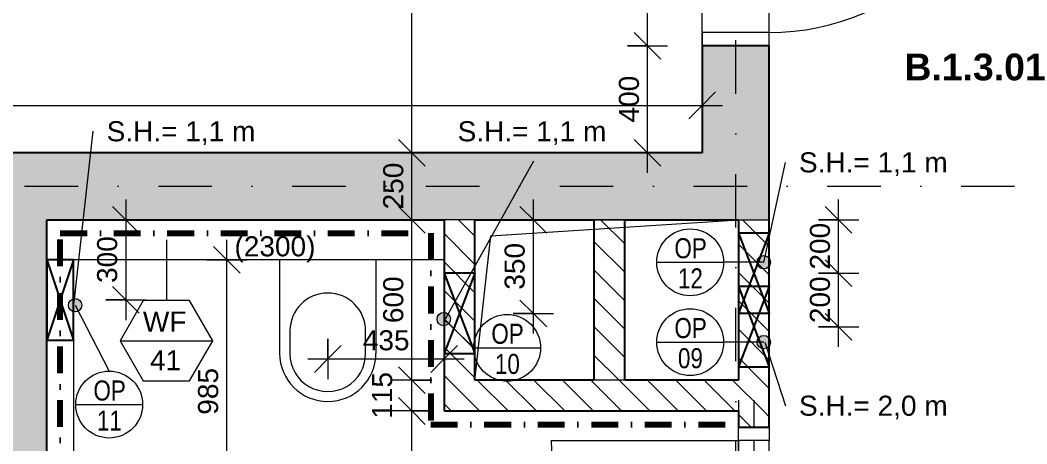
# Model space of a CAD drawing. Header units: millimetres. Extents: x -8633 to 38101, y -2985 to 57546.
# Drawn here: x 12596 to 16359, y 49840 to 51424 of the extents above; entities that cross this region are included whole.
import ezdxf

# ---------------------------------------------------------------- set-up
doc = ezdxf.new("R2010")
doc.units = ezdxf.units.MM
for name, pattern in [('HA_Dash_3mm-S1mm', [150, 100, -50]), ('HA_DashDot_10mm-S3mm', [500, 200, -150, 0, -150]), ('HA_DashDot_2_2mm-S0_6mm', [110, 50, -30, 0, -30]), ('HA_DashDot_4mm-S1mm', [200, 100, -50, 0, -50])]:
    doc.linetypes.add(name, pattern=pattern)
for name, color, linetype, lineweight in [('A-____-____-DIMS', 9, 'Continuous', 5), ('A-____-____-DIMS-50', 9, 'Continuous', 5), ('A-AREA-____-IDEN', 9, 'Continuous', 9), ('A-DETL-____-OTLN', 9, 'Continuous', 25), ('A-DETL-GENF-OTLN', 9, 'Continuous', 9), ('A-DOOR-____-MCUT', 9, 'HA_DashDot_2_2mm-S0_6mm', 9), ('A-DOOR-____-OTLN', 9, 'Continuous', 9), ('A-DOOR-FRAM-MCUT', 9, 'Continuous', 9), ('A-FLOR-____-OTLN', 9, 'Continuous', 9), ('A-GENM-____-HDLN', 9, 'HA_Dash_3mm-S1mm', 9), ('A-GENM-____-IDEN', 9, 'Continuous', 9), ('A-GENM-____-OTLN', 9, 'Continuous', 9), ('A-WALL-____-IDEN', 9, 'Continuous', 9), ('A-WALL-____-MCUT', 9, 'Continuous', 25), ('A-WALL-____-PATT', 9, 'Continuous', 25), ('G-____-____-TEXT', 9, 'Continuous', 5), ('I-WALL-____-MCUT', 9, 'Continuous', 25), ('I-WALL-____-OTLN', 9, 'Continuous', 9), ('P-SANR-FIXT-OTLN', 9, 'Continuous', 9), ('S-GRID-____-OTLN', 9, 'Continuous', 5)]:
    doc.layers.add(name, color=color, linetype=linetype, lineweight=lineweight)
doc.styles.add('Arial_1', font='arial.ttf', dxfattribs={"height": 75})
doc.styles.add('Arial_2', font='arial.ttf', dxfattribs={"width": 0.8, "height": 75})
doc.styles.add('Arial_B', font='arialbd.ttf', dxfattribs={"height": 100})
doc.dimstyles.new('Inner_Dimensions', dxfattribs={"dimscale": 304.8, "dimtxt": 76.519455, "dimasz": 0.328084, "dimexe": 0.246063, "dimexo": 0.0625, "dimgap": 0.032808, "dimtad": 1, "dimdec": 0, "dimzin": 0, "dimdsep": 46, "dimtxsty": 'Arial_1', "dimblk1": 'OBLIQUE', "dimblk2": 'OBLIQUE', "dimsah": 1, "dimcen": 0.09, "dimdle": 0.246063, "dimazin": 0, "dimtfac": 1, "dimtdec": 4, "dimtix": 1, "dimtmove": 0, "dimatfit": 3, "dimfxl": 0.246063, "dimfxlon": 1, "dimtvp": 1, "dimtolj": 1, "dimtzin": 0, "dimlwd": 9, "dimlwe": 9, "dimarcsym": 2})
doc.dimstyles.new('Inner_Dimensions_1', dxfattribs={"dimscale": 304.8, "dimtxt": 76.519455, "dimasz": 0.328084, "dimexe": 0.246063, "dimexo": 0.0625, "dimgap": 0.032808, "dimtad": 1, "dimdec": 0, "dimzin": 0, "dimdsep": 46, "dimtxsty": 'Arial_1', "dimblk1": 'OBLIQUE', "dimblk2": 'OBLIQUE', "dimsah": 1, "dimcen": 0.09, "dimdle": 0.246063, "dimazin": 0, "dimtfac": 1, "dimtdec": 4, "dimtix": 1, "dimtmove": 2, "dimatfit": 3, "dimfxl": 0.246063, "dimfxlon": 1, "dimtvp": 1, "dimtolj": 1, "dimtzin": 0, "dimlwd": 9, "dimlwe": 9, "dimarcsym": 2})
pattern_1 = [(135, (0, 0), (-53.03301, -53.03301), [])]

# ---------------------------------------------------------------- blocks, each defined once
blk = doc.blocks.new('HA_DR_Single_Swing_Solid - In_BJ_900x2100_Vstupni-2124274-DPS_1NP - B')
at = {"layer": 'A-DOOR-____-MCUT'}
for p, q in [((-450, 125), (450, 125)), ((-450, -125), (450, -125))]:
    blk.add_line(p, q, dxfattribs=at)
at = {"layer": 'A-DOOR-____-OTLN'}
for p, q in [((-500, 125), (500, 125)), ((-500, -125), (500, -125))]:
    blk.add_line(p, q, dxfattribs=at)
at = {"layer": 'A-DOOR-____-OTLN', "lineweight": 5}
blk.add_line((450, -1025), (450, -125), dxfattribs=at)
blk.add_arc((450, -125), 900, 180, 270, dxfattribs=at)
at = {"layer": 'A-DOOR-FRAM-MCUT'}
for p, q in [((-450, 125), (-500, 125)), ((-450, -125), (-450, 125)), ((500, 125), (450, 125)), ((450, 125), (450, -125)), ((-500, -125), (-450, -125)), ((450, -125), (500, -125))]:
    blk.add_line(p, q, dxfattribs=at)
blk = doc.blocks.new('HA_DR_Single_Swing_Solid - In_BJ_700x2100-2124340-DPS_1NP - B')
at = {"layer": 'A-DOOR-____-MCUT'}
for p, q in [((-350, 57.5), (350, 57.5)), ((-350, -57.5), (350, -57.5))]:
    blk.add_line(p, q, dxfattribs=at)
at = {"layer": 'A-DOOR-____-OTLN', "lineweight": 5}
blk.add_line((350, 757.5), (350, 57.5), dxfattribs=at)
blk.add_arc((350, 57.5), 700, 90, 180, dxfattribs=at)
at = {"layer": 'A-DOOR-FRAM-MCUT'}
for p, q in [((-400, 57.5), (-350, 57.5)), ((-350, 57.5), (-350, -57.5)), ((350, 57.5), (400, 57.5)), ((350, -57.5), (350, 57.5)), ((-350, -57.5), (-400, -57.5)), ((400, -57.5), (350, -57.5))]:
    blk.add_line(p, q, dxfattribs=at)
blk = doc.blocks.new('HA_GM_Shaft_Rectangle - Default-2138656-DPS_1NP - B')
at = {"layer": 'A-DETL-GENF-OTLN'}
for p, q in [((60, -60), (985, 0)), ((0, -600), (60, -60))]:
    blk.add_line(p, q, dxfattribs=at)
at = {"layer": 'A-GENM-____-OTLN'}
for p, q in [((0, -600), (0, 0)), ((0, 0), (985, 0)), ((985, 0), (985, -600)), ((985, -600), (0, -600))]:
    blk.add_line(p, q, dxfattribs=at)
blk = doc.blocks.new('ABMV_Toilet_WallHung - Default-1991236-DPS_1NP - B')
at = {"layer": 'P-SANR-FIXT-OTLN'}
for p, q in [((-55, 75), (-55, 424.6)), ((-16.3, 426.2), (-16.3, 340.3)), ((266.3, 340.3), (266.3, 426.2)), ((305, 75), (305, 424.6))]:
    blk.add_line(p, q, dxfattribs=at)
for centre, radius, start, end in [((125, 424.6), 180, 0, 180), ((125, 426.2), 141.3, 360, 180), ((125, 340.3), 141.3, 180, 360)]:
    blk.add_arc(centre, radius, start, end, dxfattribs=at)
blk = doc.blocks.new('HA_GM_Tiling_LineBased - Generic Tiles-2050454-DPS_1NP - B')
at = {"layer": 'A-GENM-____-OTLN', "linetype": 'HA_DashDot_4mm-S1mm', "lineweight": 80}
blk.add_line((50, -50), (2375, -50), dxfattribs=at)
blk = doc.blocks.new('HA_GM_Tiling_LineBased - Generic Tiles-2050455-DPS_1NP - B')
at = {"layer": 'A-GENM-____-OTLN', "linetype": 'HA_DashDot_4mm-S1mm', "lineweight": 80}
blk.add_line((50, -50), (1435, -50), dxfattribs=at)
blk = doc.blocks.new('HA_GM_Tiling_LineBased - Generic Tiles-2050439-DPS_1NP - B')
at = {"layer": 'A-GENM-____-OTLN', "linetype": 'HA_DashDot_4mm-S1mm', "lineweight": 80}
blk.add_line((50, -50), (765, -50), dxfattribs=at)
blk = doc.blocks.new('HA_GM_Tiling_LineBased - Generic Tiles-2050438-DPS_1NP - B')
at = {"layer": 'A-GENM-____-OTLN', "linetype": 'HA_DashDot_4mm-S1mm', "lineweight": 80}
blk.add_line((-50, -50), (1050, -50), dxfattribs=at)
blk = doc.blocks.new('TB_Porotherm KP11_5_1000mm - TB_Porotherm KP11_5_1000mm-1925202-DPS_1NP - B')
at = {"layer": 'A-GENM-____-HDLN'}
for p, q in [((500, 57.5), (-500, 57.5)), ((-500, 0), (500, 0)), ((-500, -57.5), (500, -57.5))]:
    blk.add_line(p, q, dxfattribs=at)
blk = doc.blocks.new('DIMBLOCK149-DPS_1NP - B')
at = {"layer": 'A-____-____-DIMS-50', "lineweight": 9}
for p, q in [((6495.7, 51180.2), (6495.7, 51030.2)), ((6495.7, 51105.2), (6495.7, 51180.2)), ((6495.7, 51105.2), (6545.7, 51155.2)), ((15145.7, 51180.2), (15145.7, 51030.2)), ((15145.7, 51105.2), (15145.7, 51180.2)), ((15145.7, 51105.2), (15195.7, 51155.2)), ((6495.7, 51105.2), (6445.7, 51055.2)), ((6495.7, 51105.2), (15220.7, 51105.2)), ((15145.7, 51105.2), (15095.7, 51055.2))]:
    blk.add_line(p, q, dxfattribs=at)
at = {"layer": 'A-____-____-DIMS-50', "color": 0, "lineweight": 9, "insert": (10705.3, 51212.5), "char_height": 75, "width": 276.883, "attachment_point": 1, "line_spacing_factor": 0.941778, "style": 'Arial_1'}
blk.add_mtext('8650', dxfattribs=at)
blk = doc.blocks.new('_Oblique')
at = {"color": 0, "linetype": 'ByBlock', "lineweight": -2}
blk.add_line((-0.5, -0.5), (0.5, 0.5), dxfattribs=at)
blk = doc.blocks.new('DIMBLOCK150-DPS_1NP - B')
at = {"layer": 'A-____-____-DIMS-50', "lineweight": 9}
for p, q in [((14941.2, 51327.7), (14891.2, 51377.7)), ((14866.2, 51327.7), (15016.2, 51327.7)), ((14941.2, 51327.7), (14866.2, 51327.7)), ((14941.2, 50852.7), (14941.2, 51327.7)), ((14941.2, 51327.7), (14991.2, 51277.7)), ((14941.2, 50927.7), (14891.2, 50977.7)), ((14866.2, 50927.7), (15016.2, 50927.7)), ((14941.2, 50927.7), (14866.2, 50927.7)), ((14941.2, 50927.7), (14991.2, 50877.7))]:
    blk.add_line(p, q, dxfattribs=at)
at = {"layer": 'A-____-____-DIMS-50', "color": 0, "lineweight": 9, "insert": (14833.9, 51041.2), "char_height": 75, "width": 207.662, "attachment_point": 1, "rotation": 90, "line_spacing_factor": 0.941778, "style": 'Arial_1'}
blk.add_mtext('400', dxfattribs=at)
blk = doc.blocks.new('DIMBLOCK151-DPS_1NP - B')
at = {"layer": 'A-____-____-DIMS-50', "lineweight": 9}
for p, q in [((14941.2, 52327.7), (14891.2, 52377.7)), ((14866.2, 52327.7), (15016.2, 52327.7)), ((14941.2, 52327.7), (14866.2, 52327.7)), ((14941.2, 51327.7), (14941.2, 52327.7)), ((14941.2, 52327.7), (14991.2, 52277.7)), ((14941.2, 51327.7), (14891.2, 51377.7)), ((14866.2, 51327.7), (15016.2, 51327.7)), ((14941.2, 51327.7), (14866.2, 51327.7)), ((14941.2, 51327.7), (14991.2, 51277.7))]:
    blk.add_line(p, q, dxfattribs=at)
at = {"layer": 'A-____-____-DIMS-50', "color": 0, "lineweight": 9, "insert": (14833.9, 51572.6), "char_height": 75, "width": 276.883, "attachment_point": 1, "rotation": 90, "line_spacing_factor": 0.941778, "style": 'Arial_1'}
blk.add_mtext('1000', dxfattribs=at)
blk = doc.blocks.new('DIMBLOCK169-DPS_1NP - B')
at = {"layer": 'A-____-____-DIMS-50', "lineweight": 9}
for p, q in [((14060.2, 49962.7), (14010.2, 50012.7)), ((14135.2, 49962.7), (13985.2, 49962.7)), ((14060.2, 48252.7), (14060.2, 49962.7)), ((14060.2, 49962.7), (14110.2, 49912.7)), ((14060.2, 49962.7), (14135.2, 49962.7)), ((14060.2, 48252.7), (14010.2, 48302.7)), ((13985.2, 48252.7), (14135.2, 48252.7)), ((14060.2, 48252.7), (13985.2, 48252.7)), ((14060.2, 48252.7), (14110.2, 48202.7))]:
    blk.add_line(p, q, dxfattribs=at)
at = {"layer": 'A-____-____-DIMS-50', "color": 0, "lineweight": 9, "insert": (13952.9, 49199), "char_height": 75, "width": 276.883, "attachment_point": 1, "rotation": 90, "line_spacing_factor": 0.941778, "style": 'Arial_1'}
blk.add_mtext('1710', dxfattribs=at)
blk = doc.blocks.new('DIMBLOCK170-DPS_1NP - B')
at = {"layer": 'A-____-____-DIMS-50', "lineweight": 9}
for p, q in [((14060.2, 50077.4), (14010.2, 50127.4)), ((14135.2, 50077.4), (13985.2, 50077.4)), ((14060.2, 49962.7), (14060.2, 50077.4)), ((14060.2, 50077.4), (14110.2, 50027.4)), ((14060.2, 50077.4), (14135.2, 50077.4)), ((14060.2, 49962.7), (14010.2, 50012.7)), ((14135.2, 49962.7), (13985.2, 49962.7)), ((14060.2, 49962.7), (14110.2, 49912.7)), ((14060.2, 49962.7), (14135.2, 49962.7))]:
    blk.add_line(p, q, dxfattribs=at)
at = {"layer": 'A-____-____-DIMS-50', "color": 0, "lineweight": 9, "insert": (13911.4, 49933.5), "char_height": 75, "width": 207.662, "attachment_point": 1, "rotation": 90, "line_spacing_factor": 0.941778, "style": 'Arial_1'}
blk.add_mtext('115', dxfattribs=at)
blk = doc.blocks.new('DIMBLOCK171-DPS_1NP - B')
at = {"layer": 'A-____-____-DIMS-50', "lineweight": 9}
for p, q in [((14060.2, 50677.7), (14010.2, 50727.7)), ((13985.2, 50677.7), (14135.2, 50677.7)), ((14060.2, 50677.7), (13985.2, 50677.7)), ((14060.2, 50077.4), (14060.2, 50677.7)), ((14060.2, 50677.7), (14110.2, 50627.7)), ((14060.2, 50077.4), (14010.2, 50127.4)), ((14135.2, 50077.4), (13985.2, 50077.4)), ((14060.2, 50077.4), (14110.2, 50027.4)), ((14060.2, 50077.4), (14135.2, 50077.4))]:
    blk.add_line(p, q, dxfattribs=at)
at = {"layer": 'A-____-____-DIMS-50', "color": 0, "lineweight": 9, "insert": (13952.9, 50291), "char_height": 75, "width": 207.662, "attachment_point": 1, "rotation": 90, "line_spacing_factor": 0.941778, "style": 'Arial_1'}
blk.add_mtext('600', dxfattribs=at)
blk = doc.blocks.new('DIMBLOCK172-DPS_1NP - B')
at = {"layer": 'A-____-____-DIMS-50', "lineweight": 9}
for p, q in [((14060.2, 50927.7), (14010.2, 50977.7)), ((13985.2, 50927.7), (14135.2, 50927.7)), ((14060.2, 50927.7), (13985.2, 50927.7)), ((14060.2, 50677.7), (14060.2, 50927.7)), ((14060.2, 50927.7), (14110.2, 50877.7)), ((14060.2, 50677.7), (14010.2, 50727.7)), ((13985.2, 50677.7), (14135.2, 50677.7)), ((14060.2, 50677.7), (13985.2, 50677.7)), ((14060.2, 50677.7), (14110.2, 50627.7))]:
    blk.add_line(p, q, dxfattribs=at)
at = {"layer": 'A-____-____-DIMS-50', "color": 0, "lineweight": 9, "insert": (13952.9, 50716.2), "char_height": 75, "width": 207.662, "attachment_point": 1, "rotation": 90, "line_spacing_factor": 0.941778, "style": 'Arial_1'}
blk.add_mtext('250', dxfattribs=at)
blk = doc.blocks.new('DIMBLOCK173-DPS_1NP - B')
at = {"layer": 'A-____-____-DIMS-50', "lineweight": 9}
for p, q in [((14060.2, 52427.7), (14010.2, 52477.7)), ((13985.2, 52427.7), (14135.2, 52427.7)), ((14060.2, 52427.7), (13985.2, 52427.7)), ((14060.2, 50927.7), (14060.2, 52427.7)), ((14060.2, 52427.7), (14110.2, 52377.7)), ((14060.2, 50927.7), (14010.2, 50977.7)), ((13985.2, 50927.7), (14135.2, 50927.7)), ((14060.2, 50927.7), (13985.2, 50927.7)), ((14060.2, 50927.7), (14110.2, 50877.7))]:
    blk.add_line(p, q, dxfattribs=at)
at = {"layer": 'A-____-____-DIMS-50', "color": 0, "lineweight": 9, "insert": (13952.9, 51562.4), "char_height": 75, "width": 276.883, "attachment_point": 1, "rotation": 90, "line_spacing_factor": 0.941778, "style": 'Arial_1'}
blk.add_mtext('1500', dxfattribs=at)
blk = doc.blocks.new('HA_TAG_WA_Partitions - Group _ Type Mark-556634-DPS_1NP - B')
at = {"layer": 'A-WALL-____-IDEN'}
for p, q in [((-1.732, 3), (-3.464, 0)), ((1.732, 3), (-1.732, 3)), ((3.464, 0), (1.732, 3)), ((-3.464, 0), (3.464, 0)), ((-3.464, 0), (-1.732, -3)), ((1.732, -3), (3.464, 0)), ((-1.732, -3), (1.732, -3))]:
    blk.add_line(p, q, dxfattribs=at)
blk = doc.blocks.new('HA_TAG_GM_Products - Generic-588599-DPS_1NP - B')
at = {"layer": 'A-GENM-____-IDEN'}
blk.add_line((-2.5, 0), (2.5, 0), dxfattribs=at)
blk.add_circle((0, 0), 2.5, dxfattribs=at)
blk = doc.blocks.new('DIMBLOCK255-DPS_1NP - B')
at = {"layer": 'A-____-____-DIMS-50', "lineweight": 9}
for p, q in [((14514.2, 50252.5), (14514.2, 50752.7)), ((14514.2, 50677.7), (14464.2, 50727.7)), ((14439.2, 50677.7), (14589.2, 50677.7)), ((14514.2, 50677.7), (14439.2, 50677.7)), ((14514.2, 50677.7), (14564.2, 50627.7)), ((14514.2, 50327.5), (14464.2, 50377.5)), ((14439.2, 50327.5), (14589.2, 50327.5)), ((14514.2, 50327.5), (14439.2, 50327.5)), ((14514.2, 50327.5), (14564.2, 50277.5))]:
    blk.add_line(p, q, dxfattribs=at)
at = {"layer": 'A-____-____-DIMS-50', "color": 0, "lineweight": 9, "insert": (14406.8, 50416.1), "char_height": 75, "width": 207.662, "attachment_point": 1, "rotation": 90, "line_spacing_factor": 0.941778, "style": 'Arial_1'}
blk.add_mtext('350', dxfattribs=at)
blk = doc.blocks.new('DIMBLOCK267-DPS_1NP - B')
at = {"layer": 'A-____-____-DIMS-50', "lineweight": 9}
for p, q in [((13368.1, 49467.7), (13368.1, 50602.7)), ((13368.1, 50527.7), (13318.1, 50577.7)), ((13293.1, 50527.7), (13443.1, 50527.7)), ((13368.1, 50527.7), (13293.1, 50527.7)), ((13368.1, 50527.7), (13418.1, 50477.7)), ((13368.1, 49542.7), (13318.1, 49592.7)), ((13293.1, 49542.7), (13443.1, 49542.7)), ((13368.1, 49542.7), (13293.1, 49542.7)), ((13368.1, 49542.7), (13418.1, 49492.7))]:
    blk.add_line(p, q, dxfattribs=at)
at = {"layer": 'A-____-____-DIMS-50', "color": 0, "lineweight": 9, "insert": (13260.7, 49948.7), "char_height": 75, "width": 207.662, "attachment_point": 1, "rotation": 90, "line_spacing_factor": 0.941778, "style": 'Arial_1'}
blk.add_mtext('985', dxfattribs=at)
blk = doc.blocks.new('DIMBLOCK268-DPS_1NP - B')
at = {"layer": 'A-____-____-DIMS-50', "lineweight": 9}
for p, q in [((13745.7, 50232.1), (13745.7, 50082.1)), ((13745.7, 50157.1), (13745.7, 50232.1)), ((13745.7, 50157.1), (13795.7, 50207.1)), ((14180.7, 50232.1), (14180.7, 50082.1)), ((14180.7, 50157.1), (14180.7, 50232.1)), ((14180.7, 50157.1), (14230.7, 50207.1)), ((13670.7, 50157.1), (14255.7, 50157.1)), ((13745.7, 50157.1), (13695.7, 50107.1)), ((14180.7, 50157.1), (14130.7, 50107.1))]:
    blk.add_line(p, q, dxfattribs=at)
at = {"layer": 'A-____-____-DIMS-50', "color": 0, "lineweight": 9, "insert": (13876.7, 50264.5), "char_height": 75, "width": 207.662, "attachment_point": 1, "line_spacing_factor": 0.941778, "style": 'Arial_1'}
blk.add_mtext('435', dxfattribs=at)
blk = doc.blocks.new('DIMBLOCK280-DPS_1NP - B')
at = {"layer": 'A-____-____-DIMS-50', "lineweight": 9}
for p, q in [((12990.6, 50752.7), (12990.6, 50302.7)), ((12990.6, 50677.7), (12940.6, 50727.7)), ((13065.6, 50677.7), (12915.6, 50677.7)), ((12990.6, 50677.7), (13040.6, 50627.7)), ((12990.6, 50677.7), (13065.6, 50677.7)), ((12990.6, 50377.7), (12940.6, 50427.7)), ((12915.6, 50377.7), (13065.6, 50377.7)), ((12990.6, 50377.7), (12915.6, 50377.7)), ((12990.6, 50377.7), (13040.6, 50327.7))]:
    blk.add_line(p, q, dxfattribs=at)
at = {"layer": 'A-____-____-DIMS-50', "color": 0, "lineweight": 9, "insert": (12883.3, 50441.2), "char_height": 75, "width": 207.662, "attachment_point": 1, "rotation": 90, "line_spacing_factor": 0.941778, "style": 'Arial_1'}
blk.add_mtext('300', dxfattribs=at)
blk = doc.blocks.new('DIMBLOCK281-DPS_1NP - B')
at = {"layer": 'A-____-____-DIMS-50', "lineweight": 9}
for p, q in [((15655.4, 50477.7), (15605.4, 50527.7)), ((15580.4, 50477.7), (15730.4, 50477.7)), ((15655.4, 50477.7), (15580.4, 50477.7)), ((15655.4, 50202.4), (15655.4, 50477.7)), ((15655.4, 50477.7), (15705.4, 50427.7)), ((15655.4, 50277.4), (15605.4, 50327.4)), ((15580.4, 50277.4), (15730.4, 50277.4)), ((15655.4, 50277.4), (15580.4, 50277.4)), ((15655.4, 50277.4), (15705.4, 50227.4))]:
    blk.add_line(p, q, dxfattribs=at)
at = {"layer": 'A-____-____-DIMS-50', "color": 0, "lineweight": 9, "insert": (15548, 50291), "char_height": 75, "width": 207.662, "attachment_point": 1, "rotation": 90, "line_spacing_factor": 0.941778, "style": 'Arial_1'}
blk.add_mtext('200', dxfattribs=at)
blk = doc.blocks.new('DIMBLOCK282-DPS_1NP - B')
at = {"layer": 'A-____-____-DIMS-50', "lineweight": 9}
for p, q in [((15655.4, 50477.7), (15655.4, 50752.7)), ((15655.4, 50677.7), (15605.4, 50727.7)), ((15580.4, 50677.7), (15730.4, 50677.7)), ((15655.4, 50677.7), (15580.4, 50677.7)), ((15655.4, 50677.7), (15705.4, 50627.7)), ((15655.4, 50477.7), (15605.4, 50527.7)), ((15580.4, 50477.7), (15730.4, 50477.7)), ((15655.4, 50477.7), (15580.4, 50477.7)), ((15655.4, 50477.7), (15705.4, 50427.7))]:
    blk.add_line(p, q, dxfattribs=at)
at = {"layer": 'A-____-____-DIMS-50', "color": 0, "lineweight": 9, "insert": (15548, 50491.2), "char_height": 75, "width": 207.662, "attachment_point": 1, "rotation": 90, "line_spacing_factor": 0.941778, "style": 'Arial_1'}
blk.add_mtext('200', dxfattribs=at)

msp = doc.modelspace()

# ---------------------------------------------------------------- hatches: boundary and pattern name
at = {"layer": 'A-GENM-____-IDEN'}
h = msp.add_hatch(color=256, dxfattribs=at)
edge = h.paths.add_edge_path()
edge.add_arc((15375.6, 50518.6), 25, 0, 360)
h = msp.add_hatch(color=256, dxfattribs=at)
edge = h.paths.add_edge_path()
edge.add_arc((12801.3, 50358), 25, 0, 360)
h = msp.add_hatch(color=256, dxfattribs=at)
edge = h.paths.add_edge_path()
edge.add_arc((14179.1, 50306.1), 25, 0, 360)
h = msp.add_hatch(color=256, dxfattribs=at)
edge = h.paths.add_edge_path()
edge.add_arc((15375.6, 50220.1), 25, 0, 360)
at = {"layer": 'A-WALL-____-PATT', "lineweight": 9}
h = msp.add_hatch(color=256, dxfattribs=at)
h.paths.add_polyline_path([(15280.7, 50677.7), (15395.7, 50677.7), (15395.7, 51327.7), (15145.7, 51327.7), (15145.7, 50677.7)])
h.paths.add_polyline_path([(15145.7, 52327.7), (15395.7, 52327.7), (15395.7, 53302.7), (15145.7, 53302.7), (15145.7, 52427.7)])
h = msp.add_hatch(color=256, dxfattribs=at)
h.paths.add_polyline_path([(11321.4, 50677.7), (15145.7, 50677.7), (15145.7, 50927.7), (6495.7, 50927.7), (6495.7, 50677.7), (10565.7, 50677.7)])
h.paths.add_polyline_path([(5380.7, 50677.7), (5495.7, 50677.7), (5495.7, 50927.7), (1645.7, 50927.7), (1645.7, 50677.7), (5133.9, 50677.7)])
msp.add_hatch(color=256, dxfattribs=at).paths.add_polyline_path([(12445.7, 44052.7), (12695.7, 44052.7), (12695.7, 50677.7), (12445.7, 50677.7), (12445.7, 44620.1)])
at = {"layer": 'A-WALL-____-PATT', "lineweight": 5}
h = msp.add_hatch(dxfattribs=at)
h.set_pattern_fill('FP_2', color=256, style=0, pattern_type=2)
h.set_pattern_definition(pattern_1)
h.paths.add_polyline_path([(14295.7, 49962.7), (14295.7, 50677.7), (14180.7, 50677.7), (14180.7, 49962.7)])
h = msp.add_hatch(dxfattribs=at)
h.set_pattern_fill('FP_2', color=256, style=0, pattern_type=2)
h.set_pattern_definition(pattern_1)
h.paths.add_polyline_path([(14855.7, 50077.7), (14855.7, 50677.7), (14740.7, 50677.7), (14740.7, 50077.7)])
h = msp.add_hatch(dxfattribs=at)
h.set_pattern_fill('FP_2', color=256, style=0, pattern_type=2)
h.set_pattern_definition(pattern_1)
h.paths.add_polyline_path([(15395.7, 50077.7), (15395.7, 50677.7), (15280.7, 50677.7), (15280.7, 50077.7)])
h = msp.add_hatch(dxfattribs=at)
h.set_pattern_fill('FP_2', color=256, style=0, pattern_type=2)
h.set_pattern_definition(pattern_1)
h.paths.add_polyline_path([(15280.7, 49962.7), (15395.7, 49962.7), (15395.7, 50077.7), (14295.7, 50077.7), (14295.7, 49962.7), (14415.1, 49962.7)])
h = msp.add_hatch(dxfattribs=at)
h.set_pattern_fill('FP_2', color=256, style=0, pattern_type=2)
h.set_pattern_definition(pattern_1)
h.paths.add_polyline_path([(15395.7, 48252.7), (15395.7, 49102.7), (15280.7, 49102.7), (15280.7, 48252.7)])
h.paths.add_polyline_path([(15395.7, 49902.7), (15395.7, 49962.7), (15280.7, 49962.7), (15280.7, 49902.7)])

# ---------------------------------------------------------------- linework, layer by layer
at = {"layer": 'A-DETL-____-OTLN'}
for p, q in [((15280.7, 50627.7), (15280.7, 50327.7)), ((15395.7, 50627.7), (15280.7, 50627.7)), ((15280.7, 50627.7), (15395.7, 50327.7)), ((15395.7, 50627.7), (15280.7, 50327.7)), ((15395.7, 50327.7), (15395.7, 50627.7)), ((12695.7, 50527.7), (12695.7, 50227.7)), ((12795.7, 50527.7), (12695.7, 50527.7)), ((12695.7, 50527.7), (12795.7, 50227.7)), ((12795.7, 50527.7), (12695.7, 50227.7)), ((12795.7, 50227.7), (12795.7, 50527.7)), ((14180.7, 50477.5), (14180.7, 50177.5)), ((14295.7, 50477.5), (14180.7, 50477.5)), ((14180.7, 50477.5), (14295.7, 50177.5)), ((14295.7, 50477.5), (14180.7, 50177.5)), ((14295.7, 50177.5), (14295.7, 50477.5)), ((15280.7, 50427.4), (15280.7, 50127.4)), ((15395.7, 50427.4), (15280.7, 50427.4)), ((15280.7, 50427.4), (15395.7, 50127.4)), ((15395.7, 50427.4), (15280.7, 50127.4)), ((15395.7, 50127.4), (15395.7, 50427.4)), ((15280.7, 50327.7), (15395.7, 50327.7)), ((12695.7, 50227.7), (12795.7, 50227.7)), ((14180.7, 50177.5), (14295.7, 50177.5)), ((15280.7, 50127.4), (15395.7, 50127.4))]:
    msp.add_line(p, q, dxfattribs=at)
at = {"layer": 'A-FLOR-____-OTLN'}
for p, q in [((14295.7, 50677.4), (14740.7, 50677.4)), ((14855.7, 50677.4), (15280.7, 50677.4))]:
    msp.add_line(p, q, dxfattribs=at)
at = {"layer": 'A-GENM-____-IDEN'}
for p, q in [((15375.6, 50518.6), (15225.6, 50518.6)), ((12801.3, 50358), (12928.7, 50111.6)), ((14179.1, 50306.1), (14291.3, 50198.7)), ((15375.6, 50220.1), (15225.6, 50220.1))]:
    msp.add_line(p, q, dxfattribs=at)
for centre in [(15375.6, 50518.6), (12801.3, 50358), (14179.1, 50306.1), (15375.6, 50220.1)]:
    msp.add_circle(centre, 25, dxfattribs=at)
at = {"layer": 'A-WALL-____-IDEN'}
msp.add_line((13142.6, 50602.7), (13142.6, 50375.3), dxfattribs=at)
at = {"layer": 'A-WALL-____-MCUT', "lineweight": 9}
for p, q in [((14295.7, 50677.7), (14180.7, 50677.7)), ((14855.7, 50677.7), (14740.7, 50677.7)), ((15280.7, 50677.7), (15395.7, 50677.7))]:
    msp.add_line(p, q, dxfattribs=at)
at = {"layer": 'G-____-____-TEXT', "color": 250, "lineweight": 9}
for p, q in [((12797.8, 50369.1), (12869.1, 51008.3)), ((14185.6, 50307.3), (14515.6, 50897.7)), ((15375.2, 50517.5), (15457.1, 50892.2)), ((15379.7, 50219.9), (15457.1, 49982.4))]:
    msp.add_line(p, q, dxfattribs=at)
at = {"layer": 'I-WALL-____-MCUT'}
for p, q in [((15145.7, 51327.7), (15145.7, 50927.7)), ((15395.7, 51327.7), (15145.7, 51327.7)), ((15395.7, 49902.7), (15395.7, 51327.7)), ((15145.7, 50927.7), (6495.7, 50927.7)), ((12695.7, 50677.7), (14180.7, 50677.7)), ((12695.7, 48252.7), (12695.7, 50677.7)), ((14180.7, 50677.7), (14180.7, 49962.7)), ((14295.7, 50677.7), (14740.7, 50677.7)), ((14295.7, 50077.7), (14295.7, 50677.7)), ((14740.7, 50677.7), (14740.7, 50077.7)), ((14855.7, 50677.7), (15280.7, 50677.7)), ((14855.7, 50077.7), (14855.7, 50677.7)), ((15280.7, 50677.7), (15280.7, 50077.7)), ((14740.7, 50077.7), (14295.7, 50077.7)), ((15280.7, 50077.7), (14855.7, 50077.7)), ((14180.7, 49962.7), (15280.7, 49962.7)), ((15280.7, 49962.7), (15280.7, 49902.7)), ((15280.7, 49902.7), (15395.7, 49902.7))]:
    msp.add_line(p, q, dxfattribs=at)
at = {"layer": 'I-WALL-____-OTLN'}
for p, q in [((14180.7, 50527.7), (12795.7, 50527.7)), ((12795.7, 50527.7), (12795.7, 48252.7))]:
    msp.add_line(p, q, dxfattribs=at)
at = {"layer": 'S-GRID-____-OTLN', "linetype": 'HA_DashDot_10mm-S3mm', "lineweight": 9}
for p, q in [((15270.7, 38646.2), (15270.7, 55921.8)), ((-6891.4, 50802.7), (21515.9, 50802.7))]:
    msp.add_line(p, q, dxfattribs=at)

# ---------------------------------------------------------------- block references
at = {"layer": 'A-DOOR-____-OTLN'}
for name, p, rotation in [('HA_DR_Single_Swing_Solid - In_BJ_900x2100_Vstupni-2124274-DPS_1NP - B', (15270.7, 51827.7), 89.9999999999998), ('HA_DR_Single_Swing_Solid - In_BJ_700x2100-2124340-DPS_1NP - B', (15338.2, 49502.7), 89.99999999999986)]:
    msp.add_blockref(name, p, dxfattribs=dict(at, rotation=rotation))
at = {"layer": 'A-GENM-____-IDEN', "xscale": 49.99999999999998, "yscale": 49.99999999999998, "zscale": 49.99999999999998}
for p in [(15100.6, 50518.6), (14416.3, 50198.7), (15100.6, 50220.1), (12928.7, 49986.6)]:
    msp.add_blockref('HA_TAG_GM_Products - Generic-588599-DPS_1NP - B', p, dxfattribs=at)
at = {"layer": 'A-GENM-____-OTLN', "lineweight": 5}
msp.add_blockref('HA_GM_Shaft_Rectangle - Default-2138656-DPS_1NP - B', (14295.7, 50677.4), dxfattribs=at)
at = {"layer": 'A-GENM-____-OTLN', "linetype": 'HA_DashDot_4mm-S1mm', "lineweight": 80}
for name, p, rotation in [('HA_GM_Tiling_LineBased - Generic Tiles-2050454-DPS_1NP - B', (12695.7, 48252.7), 89.9999999999999), ('HA_GM_Tiling_LineBased - Generic Tiles-2050439-DPS_1NP - B', (14180.7, 50677.7), 269.9999999999998)]:
    msp.add_blockref(name, p, dxfattribs=dict(at, rotation=rotation))
for name, p in [('HA_GM_Tiling_LineBased - Generic Tiles-2050455-DPS_1NP - B', (12695.7, 50677.7)), ('HA_GM_Tiling_LineBased - Generic Tiles-2050438-DPS_1NP - B', (14180.7, 49962.7))]:
    msp.add_blockref(name, p, dxfattribs=at)
at = {"layer": 'A-GENM-____-OTLN', "rotation": 269.9999999999998}
msp.add_blockref('TB_Porotherm KP11_5_1000mm - TB_Porotherm KP11_5_1000mm-1925202-DPS_1NP - B', (15338.2, 49502.7), dxfattribs=at)
at = {"layer": 'A-WALL-____-IDEN', "xscale": 49.99999999999998, "yscale": 49.99999999999998, "zscale": 49.99999999999998}
msp.add_blockref('HA_TAG_WA_Partitions - Group _ Type Mark-556634-DPS_1NP - B', (13142.6, 50225.3), dxfattribs=at)
at = {"layer": 'P-SANR-FIXT-OTLN', "rotation": 180}
msp.add_blockref('ABMV_Toilet_WallHung - Default-1991236-DPS_1NP - B', (13870.7, 50602.7), dxfattribs=at)

# ---------------------------------------------------------------- texts
at = {"layer": 'A-AREA-____-IDEN', "lineweight": 5, "insert": (15901.4, 51298.8), "char_height": 100, "width": 653.375, "attachment_point": 1, "style": 'Arial_B'}
msp.add_mtext('B.1.3.01', dxfattribs=at)
at = {"layer": 'A-GENM-____-IDEN', "lineweight": 5, "char_height": 75, "attachment_point": 1}
for s, insert, width, style in [('(2300)', (13396.9, 50615.7), 376.793, 'Arial_1'), ('OP', (15041.6, 50608.7), 147.51, 'Arial_2'), ('12', (15054.8, 50496), 115.443, 'Arial_2'), ('OP', (14357.2, 50288.8), 147.51, 'Arial_2'), ('OP', (15041.6, 50310.2), 147.51, 'Arial_2'), ('10', (14370.4, 50176.1), 115.443, 'Arial_2'), ('09', (15054.8, 50197.5), 115.443, 'Arial_2'), ('OP', (12869.7, 50076.7), 147.51, 'Arial_2'), ('11', (12882.9, 49964), 115.443, 'Arial_2')]:
    msp.add_mtext(s, dxfattribs=dict(at, insert=insert, width=width, style=style))
at = {"layer": 'A-WALL-____-IDEN', "lineweight": 5, "char_height": 75, "attachment_point": 1, "style": 'Arial_1'}
for s, insert, width in [('WF', (13054.6, 50334.2), 208.439), ('41', (13081.1, 50189.7), 144.304)]:
    msp.add_mtext(s, dxfattribs=dict(at, insert=insert, width=width))
at = {"layer": 'G-____-____-TEXT', "color": 7, "lineweight": 9, "char_height": 75, "width": 685.443, "attachment_point": 1, "style": 'Arial_1'}
for s, insert in [('S.H.= 1,1 m', (12919.1, 51045.8)), ('S.H.= 1,1 m', (14231.1, 51045.8)), ('S.H.= 1,1 m', (15507.1, 50929.7)), ('S.H.= 2,0 m', (15507.1, 50019.9))]:
    msp.add_mtext(s, dxfattribs=dict(at, insert=insert))

# ---------------------------------------------------------------- dimensions: what is measured, and where the dimension line sits
at = {"layer": 'A-____-____-DIMS', "lineweight": 9}
for base, p1, p2, override, picture, middle in [((14060.2, 52427.7), (13985.2, 50927.7), (13985.2, 52427.7), {"dimpost": '<>', "dimfxl": 1499.999993}, 'DIMBLOCK173-DPS_1NP - B', (14011.9, 51677.7)), ((14941.2, 51327.7), (14866.2, 50927.7), (14866.2, 51327.7), {"dimpost": '<>', "dimfxl": 399.999993}, 'DIMBLOCK150-DPS_1NP - B', (14892.9, 51127.7)), ((14060.2, 50927.7), (13985.2, 50677.7), (13985.2, 50927.7), {"dimpost": '<>', "dimfxl": 250}, 'DIMBLOCK172-DPS_1NP - B', (14011.9, 50802.7)), ((12990.6, 50377.7), (13065.6, 50677.7), (12915.6, 50377.7), {"dimpost": '<>', "dimfxl": 335.410215}, 'DIMBLOCK280-DPS_1NP - B', (12942.3, 50527.7)), ((14514.2, 50677.7), (14439.2, 50327.5), (14439.2, 50677.7), {"dimpost": '<>', "dimfxl": 350.258631}, 'DIMBLOCK255-DPS_1NP - B', (14465.9, 50502.6)), ((15655.4, 50677.7), (15580.4, 50477.7), (15580.4, 50677.7), {"dimpost": '<>', "dimfxl": 200}, 'DIMBLOCK282-DPS_1NP - B', (15607.1, 50577.7)), ((14060.2, 50677.7), (14135.2, 50077.4), (13985.2, 50677.7), {"dimpost": '<>', "dimfxl": 618.795068}, 'DIMBLOCK171-DPS_1NP - B', (14011.9, 50377.6)), ((13368.1, 50527.7), (13293.1, 49542.7), (13293.1, 50527.7), {"dimpost": '<>', "dimfxl": 985}, 'DIMBLOCK267-DPS_1NP - B', (13319.8, 50035.2)), ((15655.4, 50477.7), (15580.4, 50277.4), (15580.4, 50477.7), {"dimpost": '<>', "dimfxl": 200.339351}, 'DIMBLOCK281-DPS_1NP - B', (15607.1, 50377.6))]:
    dim = msp.add_linear_dim(base=base, p1=p1, p2=p2, angle=90, dimstyle='Inner_Dimensions', override=override, dxfattribs=at)
    dim.commit()
    dim.dimension.update_dxf_attribs({"geometry": picture, "text_midpoint": middle})
for base, p1, p2, override, picture, middle in [((14941.2, 52327.7), (14866.2, 51327.7), (14866.2, 52327.7), {"dimpost": '<>', "dimfxl": 1000}, 'DIMBLOCK151-DPS_1NP - B', (14883.9, 51711.1)), ((14060.2, 50077.4), (14135.2, 49962.7), (14135.2, 50077.4), {"dimpost": '<>', "dimfxl": 114.660649}, 'DIMBLOCK170-DPS_1NP - B', (13961.4, 50037.4)), ((14060.2, 49962.7), (13985.2, 48252.7), (14135.2, 49962.7), {"dimpost": '<>', "dimfxl": 1716.56634}, 'DIMBLOCK169-DPS_1NP - B', (14002.9, 49337.4))]:
    dim = msp.add_linear_dim(base=base, p1=p1, p2=p2, angle=90, dimstyle='Inner_Dimensions_1', override=override, dxfattribs=at)
    dim.commit()
    dim.dimension.update_dxf_attribs({"geometry": picture, "text_midpoint": middle, "dimtype": 160, "text_rotation": 90})
for base, p1, p2, override, picture, middle in [((15145.7, 51105.2), (6495.7, 51180.2), (15145.7, 51180.2), {"dimpost": '<>', "dimfxl": 8650}, 'DIMBLOCK149-DPS_1NP - B', (10820.7, 51153.5)), ((14180.7, 50157.1), (13745.7, 50232.1), (14180.7, 50232.1), {"dimpost": '<>', "dimfxl": 435}, 'DIMBLOCK268-DPS_1NP - B', (13963.2, 50205.5))]:
    dim = msp.add_linear_dim(base=base, p1=p1, p2=p2, dimstyle='Inner_Dimensions', override=override, dxfattribs=at)
    dim.commit()
    dim.dimension.update_dxf_attribs({"geometry": picture, "text_midpoint": middle})

doc.saveas('drawing.dxf')
